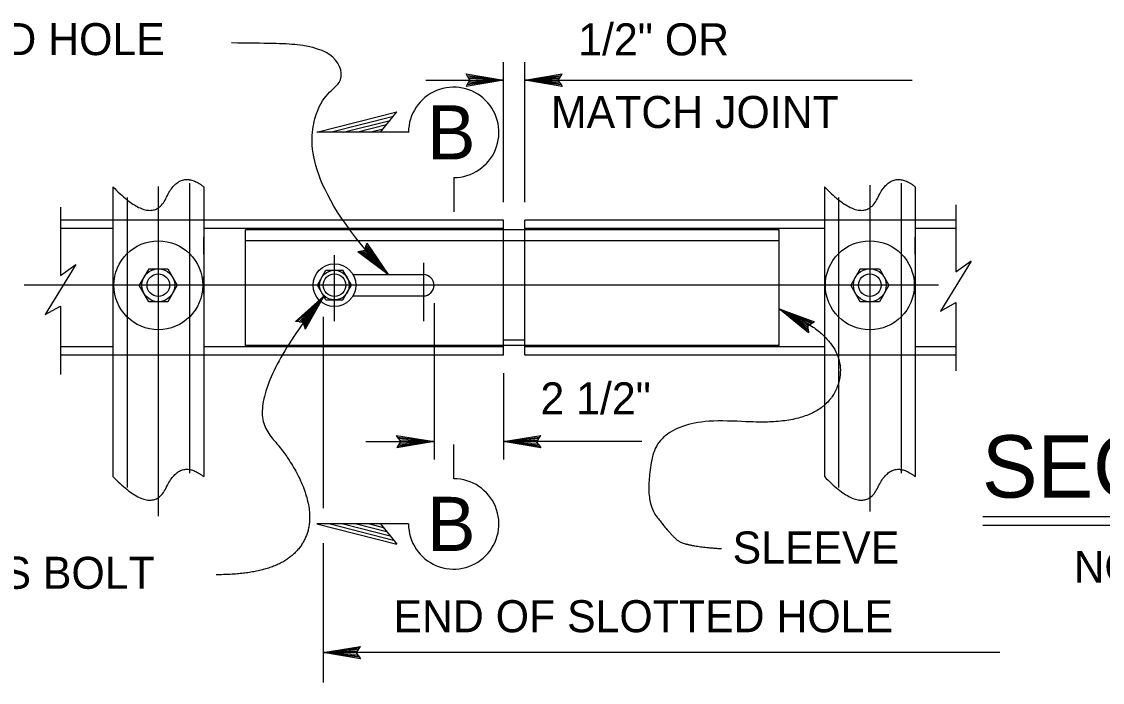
# Model space of a CAD drawing. Extents: x 0 to 2.83, y 0 to 1.83.
# Drawn here: x 2.2177 to 2.6164, y 0.8329 to 1.0766 of the extents above; entities that cross this region are included whole.
import ezdxf

# ---------------------------------------------------------------- set-up
doc = ezdxf.new("R2010")
doc.units = 0
for name, color, linetype in [('201 Center and Station Line', 7, 'Continuous'), ('212 Leaders and Dim Lines', 7, 'Continuous'), ('214 Text and Titles', 7, 'Continuous'), ('221 Structural Steel', 7, 'Continuous')]:
    doc.layers.add(name, color=color, linetype=linetype)

msp = doc.modelspace()

# ---------------------------------------------------------------- linework, layer by layer
at = {"layer": '201 Center and Station Line'}
for p, q in [((2.268111143240696, 1.0157759049390296), (2.268111143240696, 0.8942284493190886)), ((2.530581625510502, 1.0162637719505978), (2.530581625510502, 0.8958534696912533)), ((2.333072587607572, 0.9661027099870031), (2.333072587607572, 0.9904635797316733)), ((2.3658813978879865, 0.9876850015847911), (2.3658813978879865, 0.9661027099870031)), ((2.5559612087972092, 0.9793597659617643), (2.2185914935327835, 0.9793597659617643))]:
    msp.add_line(p, q, dxfattribs=at)
at = {"layer": '212 Leaders and Dim Lines'}
for p, q in [((2.382335300095636, 1.0561507067540272), (2.3816233851620425, 1.0572987826017035)), ((2.3816233851620425, 1.0572987826017035), (2.3954093449229417, 1.0550372000881059)), ((2.3819793426308338, 1.0567247446964914), (2.3954093449229417, 1.0550372000881059)), ((2.4032834223203428, 1.055036591738991), (2.4170681286836233, 1.057309106058159)), ((2.4032834223203428, 1.055036591738991), (2.416712348313246, 1.0567340811550807)), ((2.4163568760104535, 1.056159722053625), (2.4170681286836233, 1.057309106058159)), ((2.3954093449229417, 1.0550372000881059), (2.38163607361849, 1.052696377919152)), ((2.3823416196398086, 1.053849273736982), (2.38163607361849, 1.052696377919152)), ((2.3954093449229417, 1.0550372000881059), (2.3819889990107392, 1.053273159488389)), ((2.3954093449229417, 1.0550372000881059), (2.382335300095636, 1.0561507067540272)), ((2.382335300095636, 1.0561507067540272), (2.383047009039504, 1.055002886284798)), ((2.3823416196398086, 1.053849273736982), (2.3954093449229417, 1.0550372000881059)), ((2.383047009039504, 1.055002886284798), (2.3823416196398086, 1.053849273736982)), ((2.3954093449229417, 1.0550372000881059), (2.3826912575644266, 1.055576668848816)), ((2.3826942896576, 1.0544258493537468), (2.3954093449229417, 1.0550372000881059)), ((2.383047009039504, 1.055002886284798), (2.3954093449229417, 1.0550372000881059)), ((2.4163568760104535, 1.056159722053625), (2.4032834223203428, 1.055036591738991)), ((2.4160013520323775, 1.055584901834505), (2.4032834223203428, 1.055036591738991)), ((2.4156457764038923, 1.0550096205514832), (2.4032834223203428, 1.055036591738991)), ((2.4170580011999245, 1.0527066950277337), (2.4032834223203428, 1.055036591738991)), ((2.4032834223203428, 1.055036591738991), (2.416351786441313, 1.0538582859878454)), ((2.4167048938185323, 1.053282490489174), (2.4032834223203428, 1.055036591738991)), ((2.4032834223203428, 1.055036591738991), (2.4159986790599217, 1.0544340814492852)), ((2.4032834416055393, 1.0550368958676146), (2.546202177517221, 1.0550368958676146)), ((2.4156457764038923, 1.0550096205514832), (2.4163568760104535, 1.056159722053625)), ((2.416351786441313, 1.0538582859878454), (2.4156457764038923, 1.0550096205514832)), ((2.416351786441313, 1.0538582859878454), (2.4170580011999245, 1.0527066950277337)), ((2.344667877335254, 0.9935252979068021), (2.344328634246213, 0.9922178668139937)), ((2.3528871404806786, 0.9832968232049512), (2.344498255777488, 0.9928714183101636)), ((2.344667877335254, 0.9935252979068021), (2.3450071204242953, 0.9948327289731188)), ((2.3528871404806786, 0.9832968232049512), (2.344667877335254, 0.9935252979068021)), ((2.3448374988930207, 0.9941788494029721), (2.3528871404806786, 0.9832968232049512)), ((2.3450071204242953, 0.9948327289731188), (2.3528871404806786, 0.9832968232049512)), ((2.3430070953630886, 0.9919317739874963), (2.34168621265441, 0.9916466654094217)), ((2.3528871404806786, 0.9832968232049512), (2.34168621265441, 0.9916466654094217)), ((2.3528871404806786, 0.9832968232049512), (2.3423469820959717, 0.9917893837354474)), ((2.344328634246213, 0.9922178668139937), (2.3430070953630886, 0.9919317739874963)), ((2.3430070953630886, 0.9919317739874963), (2.3528871404806786, 0.9832968232049512)), ((2.3436678648046505, 0.9920748203874993), (2.3528871404806786, 0.9832968232049512)), ((2.344328634246213, 0.9922178668139937), (2.3528871404806786, 0.9832968232049512)), ((2.3187184050193568, 0.9660226564927185), (2.329133889941518, 0.9753331406815874)), ((2.3193886890036253, 0.9659393221262065), (2.329133889941518, 0.9753331406815874)), ((2.329133889941518, 0.9753331406815874), (2.3200589730143846, 0.9658559877332027)), ((2.329133889941518, 0.9753331406815874), (2.320729256998652, 0.9657726533666906)), ((2.321399212908943, 0.9656893189736868), (2.329133889941518, 0.9753331406815874)), ((2.3216269060508403, 0.9650524999921065), (2.329133889941518, 0.9753331406815874)), ((2.321854271118761, 0.9644160090580112), (2.329133889941518, 0.9753331406815874)), ((2.329133889941518, 0.9753331406815874), (2.3220813080862124, 0.9637798462243845)), ((2.329133889941518, 0.9753331406815874), (2.3223086731276417, 0.9631430272163124)), ((2.369818619168162, 0.9727978397733226), (2.369818619168162, 0.9150994114712624)), ((2.5078473152032106, 0.9645362836382205), (2.4971166390361352, 0.9706746177149254)), ((2.507936140891618, 0.9618365223683041), (2.4971166390361352, 0.9706746177149254)), ((2.4971166390361352, 0.9706746177149254), (2.5102208790572513, 0.9658314744582239)), ((2.509034281254151, 0.9651841962848057), (2.4971166390361352, 0.9706746177149254)), ((2.4971166390361352, 0.9706746177149254), (2.5078914005945347, 0.9631864233953688)), ((2.5079137911616227, 0.9625118003330674), (2.4971166390361352, 0.9706746177149254)), ((2.4971166390361352, 0.9706746177149254), (2.5078700128029827, 0.9638613127061414)), ((2.5084407982286807, 0.9648602399615132), (2.4971166390361352, 0.9706746177149254)), ((2.4971166390361352, 0.9706746177149254), (2.5096274164362846, 0.9655078455737661)), ((2.3200589730143846, 0.9658559877332027), (2.3187184050193568, 0.9660226564927185)), ((2.3200589730143846, 0.9658559877332027), (2.321399212908943, 0.9656893189736868)), ((2.321399212908943, 0.9656893189736868), (2.321854271118761, 0.9644160090580112)), ((2.32890570465899, 0.9677277578230827), (2.32890570465899, 0.8971496680916596)), ((2.5078473152032106, 0.9645362836382205), (2.509034281254151, 0.9651841962848057)), ((2.509034281254151, 0.9651841962848057), (2.5102208790572513, 0.9658314744582239)), ((2.321854271118761, 0.9644160090580112), (2.3223086731276417, 0.9631430272163124)), ((2.5078914005945347, 0.9631864233953688), (2.5078473152032106, 0.9645362836382205)), ((2.5078914005945347, 0.9631864233953688), (2.507936140891618, 0.9618365223683041)), ((2.3954093271456576, 0.9469820634576781), (2.3954093271456576, 0.9150994114712624)), ((2.3446591348949433, 0.9216611735167486), (2.369818619168162, 0.9216611735167486)), ((2.3567445921181407, 0.9227749844031606), (2.356032677184547, 0.9239230602508369)), ((2.356032677184547, 0.9239230602508369), (2.369818636945446, 0.9216614777372392)), ((2.369818636945446, 0.9216614777372392), (2.3560453656409943, 0.9193206555682855)), ((2.3563886346533383, 0.9233490223456248), (2.369818636945446, 0.9216614777372392)), ((2.369818636945446, 0.9216614777372392), (2.3563982910332437, 0.9198974371375225)), ((2.369818636945446, 0.9216614777372392), (2.3567445921181407, 0.9227749844031606)), ((2.3567445921181407, 0.9227749844031606), (2.3574563010620087, 0.9216271639339314)), ((2.3567509116623127, 0.9204735513861155), (2.369818636945446, 0.9216614777372392)), ((2.3574563010620087, 0.9216271639339314), (2.3567509116623127, 0.9204735513861155)), ((2.369818636945446, 0.9216614777372392), (2.357100549586931, 0.9222009464979494)), ((2.3571035816801045, 0.9210501270028802), (2.369818636945446, 0.9216614777372392)), ((2.3574563010620087, 0.9216271639339314), (2.369818636945446, 0.9216614777372392)), ((2.395409307860461, 0.9216608693881247), (2.4091940142237416, 0.9239333837072925)), ((2.395409307860461, 0.9216608693881247), (2.4088382338533645, 0.9233583588042145)), ((2.4084827615505717, 0.9227839997027585), (2.395409307860461, 0.9216608693881247)), ((2.408127237572496, 0.9222091794836386), (2.395409307860461, 0.9216608693881247)), ((2.4077716619440106, 0.9216338982006167), (2.395409307860461, 0.9216608693881247)), ((2.409183886740043, 0.9193309726768675), (2.395409307860461, 0.9216608693881247)), ((2.395409307860461, 0.9216608693881247), (2.4084776719814314, 0.9204825636369791)), ((2.4088307793586505, 0.9199067681383077), (2.395409307860461, 0.9216608693881247)), ((2.395409307860461, 0.9216608693881247), (2.40812456460004, 0.9210583590984187)), ((2.4465184075837594, 0.9216611735167486), (2.3954093271456576, 0.9216611735167486)), ((2.4077716619440106, 0.9216338982006167), (2.4084827615505717, 0.9227839997027585)), ((2.4084776719814314, 0.9204825636369791), (2.4077716619440106, 0.9216338982006167)), ((2.4084827615505717, 0.9227839997027585), (2.4091940142237416, 0.9239333837072925)), ((2.3567509116623127, 0.9204735513861155), (2.3560453656409943, 0.9193206555682855)), ((2.4084776719814314, 0.9204825636369791), (2.409183886740043, 0.9193309726768675)), ((2.32890570465899, 0.8842220901041518), (2.32890570465899, 0.8328513674639956)), ((2.3289056853737935, 0.8438512012514832), (2.342690391737074, 0.846123715570651)), ((2.3289056853737935, 0.8438512012514832), (2.342334611366697, 0.8455486906675729)), ((2.341979139063904, 0.844974331566117), (2.342690391737074, 0.846123715570651)), ((2.341979139063904, 0.844974331566117), (2.3289056853737935, 0.8438512012514832)), ((2.3416236150858283, 0.8443995113469971), (2.3289056853737935, 0.8438512012514832)), ((2.341268039457343, 0.8438242300639752), (2.3289056853737935, 0.8438512012514832)), ((2.3426802642533753, 0.8415213045402259), (2.3289056853737935, 0.8438512012514832)), ((2.3289056853737935, 0.8438512012514832), (2.341974049494764, 0.8426728955003375)), ((2.342327156871983, 0.8420971000016662), (2.3289056853737935, 0.8438512012514832)), ((2.3289056853737935, 0.8438512012514832), (2.3416209421133725, 0.8432486909617772)), ((2.578579354848623, 0.843851505380107), (2.32890570465899, 0.843851505380107)), ((2.341268039457343, 0.8438242300639752), (2.341979139063904, 0.844974331566117)), ((2.341974049494764, 0.8426728955003375), (2.341268039457343, 0.8438242300639752)), ((2.341974049494764, 0.8426728955003375), (2.3426802642533753, 0.8415213045402259))]:
    msp.add_line(p, q, dxfattribs=at)
for points in [[(2.329133889941518, 0.9753331406815874), (2.2981709033037507, 0.9367266855240863), (2.32078339153611, 0.9108759677403999), (2.32585957066323, 0.887333349728079), (2.3097077933733243, 0.8725615110058974), (2.2894027487643767, 0.8725615110058974)], [(2.4971166390361352, 0.9706746177149254), (2.523707195507246, 0.9594510518040581), (2.5142589143139387, 0.9269617993263367), (2.453509793098658, 0.9312384277590333), (2.4471517737615796, 0.9002587086331681), (2.4565862752385477, 0.8879488430269349), (2.4621240743464328, 0.8830248967685466), (2.475866044508019, 0.8822040203384153)]]:
    msp.add_open_spline(points, degree=2, dxfattribs=at)
at = {"layer": '214 Text and Titles'}
for p, q in [((2.3954093271456576, 1.0099749791897157), (2.3954093271456576, 1.0615986579131007)), ((2.4032834416055393, 1.0099749791897157), (2.4032834416055393, 1.0615986579131007)), ((2.366851937327014, 1.0550368958676146), (2.3954093271456576, 1.0550368958676146)), ((2.326643341407339, 1.035767237046536), (2.356118167796228, 1.0432828620465362)), ((2.33148882751845, 1.035767237046536), (2.3548568830740058, 1.0417255703798696)), ((2.3500304941851167, 1.035767237046536), (2.356118167796228, 1.0432828620465362)), ((2.336336049740672, 1.035767237046536), (2.3535947302962277, 1.0401682787132027)), ((2.3411850080740058, 1.035767237046536), (2.35233257751845, 1.0386101189909807)), ((2.3460330983517834, 1.035767237046536), (2.351071292796228, 1.037051091213203)), ((2.3604063622406724, 1.035767237046536), (2.326643341407339, 1.035767237046536)), ((2.3604080983517832, 1.0359130703798696), (2.3604080983517832, 1.0359130703798696)), ((2.37707476501845, 1.0190988342687584), (2.37707476501845, 1.0064191467687584)), ((2.37707476501845, 0.9079702218786252), (2.37707476501845, 0.9206499093786251)), ((2.5723078236428107, 0.8940863943997591), (2.7254280184346156, 0.8940863943997591)), ((2.326643341407339, 0.8913018191008474), (2.356118167796228, 0.8837861941008474)), ((2.3604063622406724, 0.8913018191008474), (2.326643341407339, 0.8913018191008474)), ((2.33148882751845, 0.8913018191008474), (2.3548568830740058, 0.8853434857675141)), ((2.336336049740672, 0.8913018191008474), (2.3535947302962277, 0.8869007774341807)), ((2.3411850080740058, 0.8913018191008474), (2.35233257751845, 0.8884589371564029)), ((2.3460330983517834, 0.8913018191008474), (2.351071292796228, 0.8900179649341807)), ((2.3500304941851167, 0.8913018191008474), (2.356118167796228, 0.8837861941008474)), ((2.3604080983517832, 0.8911559857675141), (2.3604080983517832, 0.8911559857675141)), ((2.5723078236428107, 0.8908416027330925), (2.7254280184346156, 0.8908416027330925))]:
    msp.add_line(p, q, dxfattribs=at)
for centre, start, end in [((2.3770752912274644, 1.0357668584179098), 269.9994666666666, 179.99996388888883), ((2.3770752912274644, 0.891302197711408), 180.00003611111117, 90.00053333333341)]:
    msp.add_arc(centre, 0.01666854000000004, start, end, dxfattribs=at)
msp.add_open_spline([(2.3528871404806786, 0.9832968232049512), (2.32306885327586, 1.0143782496347855), (2.3237319193147354, 1.0485322211313455), (2.3376543379521775, 1.052842970714683), (2.3343393357787936, 1.0647804563296563), (2.320024542386983, 1.0687408613982299), (2.30817588677501, 1.068536868819526), (2.2950601044510344, 1.0687562059034568)], degree=3, dxfattribs=at)
at = {"layer": '221 Structural Steel'}
for p, q in [((2.2796598444767806, 1.0169553816705736), (2.2796598444767806, 0.9100472171904309)), ((2.542130326746586, 1.0169553816705736), (2.542130326746586, 0.9100472171904309)), ((2.2513786500035127, 1.0156745257090372), (2.2513786500035127, 0.9087663612288944)), ((2.2848436364778792, 1.0156745257090372), (2.2848436364778792, 0.9087663612288944)), ((2.5138491322733185, 1.0156745257090372), (2.5138491322733185, 0.9087663612288944)), ((2.547314118774177, 1.0156745257090372), (2.547314118774177, 0.9087663612288944)), ((2.2565624420311035, 1.0116751317345778), (2.2565624420311035, 0.9047663110799896)), ((2.5190329243009093, 1.0116751317345778), (2.5190329243009093, 0.9047663110799896)), ((2.562272311542222, 1.0089762790080032), (2.562272311542222, 0.9842712448791965)), ((2.2320408091234185, 1.0081678699188281), (2.2320408091234185, 0.9829470812717984)), ((2.2513786500035127, 1.0034132171442294), (2.232310169461818, 1.0034132171442294)), ((2.2848436364778792, 1.0034132171442294), (2.2513786500035127, 1.0034132171442294)), ((2.3954093271456576, 1.0034132171442294), (2.2848436364778792, 1.0034132171442294)), ((2.3954093271456576, 0.9535438255031644), (2.3954093271456576, 1.0034132171442294)), ((2.4032834416055393, 0.9535438255031644), (2.4032834416055393, 1.0034132171442294)), ((2.5138491322733185, 1.0034132171442294), (2.4032834416055393, 1.0034132171442294)), ((2.547314118774177, 1.0034132171442294), (2.5138491322733185, 1.0034132171442294)), ((2.562272311542222, 1.0034132171442294), (2.547314118774177, 1.0034132171442294)), ((2.2513786500035127, 1.0002635713549783), (2.232310169461818, 1.0002635713549783)), ((2.3954093271456576, 1.0002635713549783), (2.2848436364778792, 1.0002635713549783)), ((2.2848436364778792, 0.9908467866145299), (2.2848436364778792, 0.9971132693912819)), ((2.3954093271456576, 0.9998042479980186), (2.3002637773271584, 0.9998042479980186)), ((2.3002637773271584, 0.9571527946493752), (2.3002637773271584, 0.9998042479980186)), ((2.4032834416055393, 0.9998042479980186), (2.3954093271456576, 0.9998042479980186)), ((2.5138491322733185, 1.0002635713549783), (2.4032834416055393, 1.0002635713549783)), ((2.4971166390361352, 0.9998042479980186), (2.4032834416055393, 0.9998042479980186)), ((2.4971166390361352, 0.9571527946493752), (2.4971166390361352, 0.9998042479980186)), ((2.562272311542222, 1.0002635713549783), (2.547314118774177, 1.0002635713549783)), ((2.547314118774177, 0.9908467866145299), (2.547314118774177, 0.9971132693912819)), ((2.3002637773271584, 0.9958671907813236), (2.4971166390361352, 0.9958671907813236)), ((2.2376917986013147, 0.9869605830365736), (2.2263983499398057, 0.9685210474096048)), ((2.2320408091234185, 0.9829470812717984), (2.2377042659687625, 0.9870074996551311)), ((2.2646015848011416, 0.9854379261693156), (2.261092354462055, 0.9793597659617643)), ((2.2646019129016097, 0.9854379261693156), (2.2716203735797817, 0.9854379261693156)), ((2.2716203735797817, 0.9854379261693156), (2.2750643144158365, 0.9793597659617643)), ((2.326779857800017, 0.9794109477009717), (2.329926222690549, 0.9848604910942654)), ((2.329926222690549, 0.9848604910942654), (2.336218952524596, 0.9848604910942654)), ((2.3393653174151283, 0.9794109477009717), (2.336218952524596, 0.9848604910942654)), ((2.5270720670974387, 0.9854379261693156), (2.5235628367318608, 0.9793597659617643)), ((2.527072395171415, 0.9854379261693156), (2.534090855876079, 0.9854379261693156)), ((2.534090855876079, 0.9854379261693156), (2.5375347966856423, 0.9793597659617643)), ((2.56792330104661, 0.9882850747179485), (2.556629852358609, 0.9698452109905111)), ((2.562272311542222, 0.9842712448791965), (2.5679357683875663, 0.9883316632360375)), ((2.2848436364778792, 0.9762468660474279), (2.2848436364778792, 0.98251334882418)), ((2.339892883099861, 0.9832968232049512), (2.365881725988455, 0.9832968232049512)), ((2.547314118774177, 0.9762468660474279), (2.547314118774177, 0.98251334882418)), ((2.547314118774177, 0.9762468660474279), (2.547314118774177, 0.98251334882418)), ((2.2646015848011416, 0.9732812776802361), (2.261092354462055, 0.9793597659617643)), ((2.2750643144158365, 0.9793597659617643), (2.2716203735797817, 0.9732812776802361)), ((2.329926222690549, 0.9739610762337011), (2.326779857800017, 0.9794109477009717)), ((2.336218952524596, 0.9739610762337011), (2.3393653174151283, 0.9794109477009717)), ((2.5270720670974387, 0.9732812776802361), (2.5235628367318608, 0.9793597659617643)), ((2.5375347966856423, 0.9793597659617643), (2.534090855876079, 0.9732812776802361)), ((2.2716203735797817, 0.9732812776802361), (2.2646015848011416, 0.9732812776802361)), ((2.329926222690549, 0.9739610762337011), (2.336218952524596, 0.9739610762337011)), ((2.339892883099861, 0.9754227087450693), (2.365881725988455, 0.9754227087450693)), ((2.534090855876079, 0.9732812776802361), (2.5270720670974387, 0.9732812776802361)), ((2.556629852358609, 0.9698452109905111), (2.562272311542222, 0.9729561423815108)), ((2.562272311542222, 0.9729561423815108), (2.562272311542222, 0.9477983466401994)), ((2.2263983499398057, 0.9685210474096048), (2.2320408091234185, 0.9716319788006045)), ((2.2320408091234185, 0.9716319788006045), (2.2320408091234185, 0.9464512169007171)), ((2.3954093271456576, 0.9571527946493752), (2.3002637773271584, 0.9571527946493752)), ((2.4032834416055393, 0.9591213232577226), (2.3954093271456576, 0.9591213232577226)), ((2.4032834416055393, 0.9571527946493752), (2.3954093271456576, 0.9571527946493752)), ((2.4971166390361352, 0.9571527946493752), (2.4032834416055393, 0.9571527946493752)), ((2.2513786500035127, 0.9566934712924153), (2.232310169461818, 0.9566934712924153)), ((2.2513786500035127, 0.9535438255031644), (2.232310169461818, 0.9535438255031644)), ((2.2848436364778792, 0.9535438255031644), (2.2513786500035127, 0.9535438255031644)), ((2.3954093271456576, 0.9566934712924153), (2.2848436364778792, 0.9566934712924153)), ((2.3954254034593103, 0.9535303738872941), (2.284859712818023, 0.9535303738872941)), ((2.5138491322733185, 0.9566934712924153), (2.4032834416055393, 0.9566934712924153)), ((2.5138491322733185, 0.9535438255031644), (2.4032834416055393, 0.9535438255031644)), ((2.547314118774177, 0.9535438255031644), (2.5138491322733185, 0.9535438255031644)), ((2.562272311542222, 0.9566934712924153), (2.547314118774177, 0.9566934712924153)), ((2.562272311542222, 0.9535438255031644), (2.547314118774177, 0.9535438255031644))]:
    msp.add_line(p, q, dxfattribs=at)
for centre, radius in [((2.268110979201845, 0.9793596019175066), 0.01640440514223958), ((2.5305814614776776, 0.9793596019175066), 0.01640440514223958), ((2.268110979201845, 0.9793596019175066), 0.0060783242373564), ((2.3330724235651172, 0.9794107836615663), 0.007874114468275297), ((2.3330724235651172, 0.9794107836615663), 0.0054497074323076634), ((2.5305814614776776, 0.9793596019175066), 0.0060783242373564), ((2.268110979201845, 0.9793596019175066), 0.004166718906127302), ((2.3330724235651172, 0.9794107836615663), 0.004166718906127302), ((2.5305814614776776, 0.9793596019175066), 0.004166718906127302)]:
    msp.add_circle(centre, radius, dxfattribs=at)
msp.add_arc((2.365881561937702, 0.9793596019175066), 0.003937057234137648, 270.0010722222222, 89.99892499999999, dxfattribs=at)
for points in [[(2.2513786500035127, 1.0156745257090372), (2.265886377809351, 1.0006293895752914), (2.276224105861032, 1.022660177611951), (2.2848436364778792, 1.0156745257090372)], [(2.5138491322733185, 1.0156745257090372), (2.528356860105648, 1.0006293895752914), (2.538694588130838, 1.022660177611951), (2.547314118774177, 1.0156745257090372)], [(2.2513786500035127, 0.9087663612288944), (2.265886377809351, 0.8937212250951487), (2.276224105861032, 0.9157520131053165), (2.2848436364778792, 0.9087663612288944)], [(2.5138491322733185, 0.9087663612288944), (2.528356860105648, 0.8937212250951487), (2.538694588130838, 0.9157520131053165), (2.547314118774177, 0.9087663612288944)]]:
    msp.add_open_spline(points, degree=2, dxfattribs=at)

# ---------------------------------------------------------------- texts
at = {"layer": '212 Leaders and Dim Lines'}
for s, height, p in [('1/2" OR ', 0.011811166666666666, (2.4230073794607407, 1.0641714775139526)), ('SLOTTED HOLE', 0.011811166666666666, (2.150245226682963, 1.0642496025139525)), ('MATCH JOINT', 0.011811166666666666, (2.4129483516829633, 1.037373734458397)), ('2 1/2"', 0.011811166666666666, (2.409069879460741, 0.9317244289028415)), ('SECTION B-B', 0.022986833333333335, (2.5719344627940743, 0.9010195677917304)), ('SLEEVE', 0.011811166666666666, (2.479973525294074, 0.876707935847286)), ('3/8" HS BOLT', 0.011811166666666666, (2.1672486989051856, 0.8673746025139526)), ('END OF SLOTTED HOLE', 0.011811166666666666, (2.3548407127940743, 0.8513537691806193))]:
    msp.add_text(s, height=height, dxfattribs=at).set_placement(p)
at = {"layer": '214 Text and Titles'}
for s, height, p in [('B', 0.019999999999999997, (2.367273004460741, 1.0257660955695083)), ('B', 0.019999999999999997, (2.367273004460741, 0.8813025539028415)), ('NO SCALE', 0.011667536458333332, (2.6058546016829633, 0.8696654011250637))]:
    msp.add_text(s, height=height, dxfattribs=at).set_placement(p)

doc.saveas('drawing.dxf')
